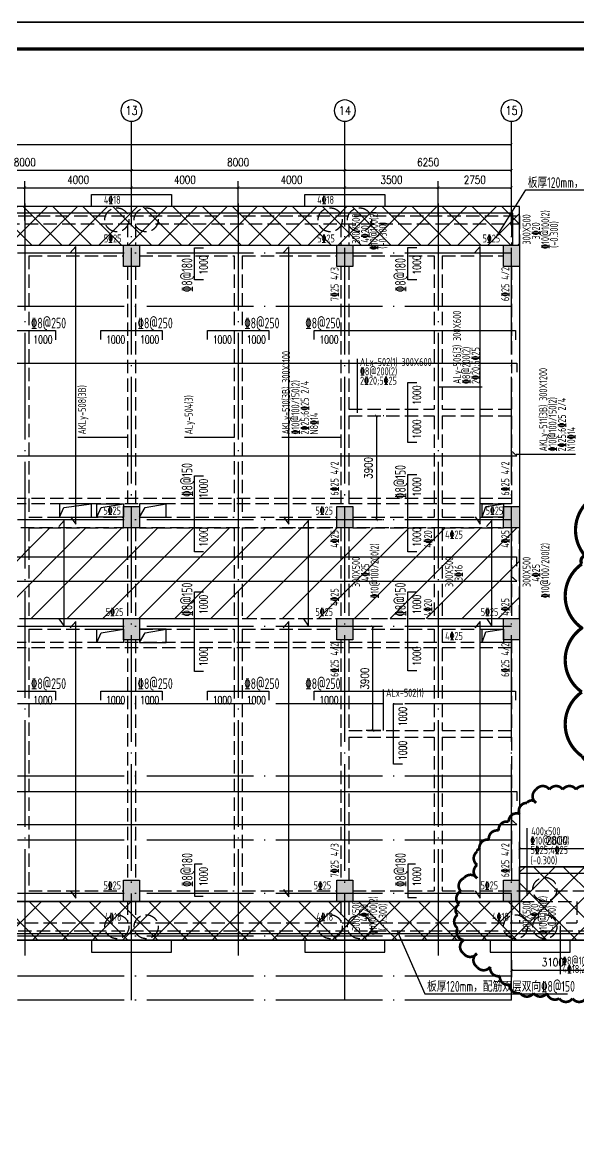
# Model space of a CAD drawing. Header units: millimetres. Extents: x 2998490 to 15040601, y 444546 to 7822218.
# Drawn here: x 14196175 to 14217040, y 7528087 to 7569864 of the extents above; entities that cross this region are included whole.
import ezdxf
from ezdxf.enums import TextEntityAlignment as Align

# ---------------------------------------------------------------- set-up
doc = ezdxf.new("R2010")
doc.units = ezdxf.units.MM
doc.header["$LTSCALE"] = 2000
doc.linetypes.add('DASH', pattern=[0.35, 0.25, -0.1])
doc.linetypes.add('DOTE', pattern=[2.42, 2, -0.2, 0.02, -0.2])
for name, color, linetype in [('3-AXIS', 3, 'Continuous'), ('3-AXIS_TEXT', 7, 'Continuous'), ('3-ban', 84, 'Continuous'), ('3-ban-hatch', 9, 'Continuous'), ('3-ban-rein', 1, 'Continuous'), ('3-ban-TEXT', 7, 'Continuous'), ('3-column-DOWN', 232, 'Continuous'), ('3-COLUMN-UP', 2, 'Continuous'), ('3-dcl', 3, 'Continuous'), ('3-dote', 43, 'DOTE'), ('3-HATCH', 8, 'Continuous'), ('3-liang-rein-X', 54, 'Continuous'), ('3-liang-rein-Y', 130, 'Continuous'), ('3-liang-R截面-X', 50, 'Continuous'), ('3-liang-R截面-Y', 70, 'Continuous'), ('3-liang-s-1', 44, 'Continuous'), ('3-liang-xu', 120, 'DASH'), ('3-装饰线脚', 7, 'Continuous'), ('AXIS', 3, 'Continuous'), ('AXIS_TEXT', 7, 'Continuous'), ('图框', 7, 'Continuous')]:
    doc.layers.add(name, color=color, linetype=linetype)
doc.layers.add('3-零部件', color=73, linetype='Continuous', lineweight=5)
doc.styles.add('_TCH_AXIS', font='COMPLEX', dxfattribs={"bigfont": 'GBCBIG'})
doc.styles.add('COMPLEX', font='COMPLEX')
doc.styles.add('DIM_FONT', font='SIMPLEX', dxfattribs={"width": 0.8, "bigfont": 'HZTXT'})
doc.styles.add('TJ1', font='tj-romans1.shx', dxfattribs={"width": 0.8, "bigfont": 'tj-hztxt1.shx'})
doc.styles.add('TSSD_Rein', font='Tssdeng.shx', dxfattribs={"width": 0.7, "bigfont": 'hztxt.shx'})
doc.dimstyles.new('DIMN100', dxfattribs={"dimtxt": 300, "dimasz": 100, "dimexe": 250, "dimexo": 300, "dimgap": 150, "dimtad": 1, "dimdec": 0, "dimzin": 0, "dimdsep": 46, "dimtxsty": 'DIM_FONT', "dimblk": 'ARCHTICK', "dimcen": 0.09, "dimclrt": 7, "dimazin": 2, "dimtfac": 1, "dimtdec": 0, "dimtix": 1, "dimtmove": 2, "dimatfit": 3, "dimldrblk": 'ARCHTICK', "dimfxl": 0, "dimtolj": 1, "dimtzin": 0, "dimarcsym": 0})

# ---------------------------------------------------------------- blocks, each defined once
blk = doc.blocks.new('TJAD_TK_A0')
at = {"layer": '图框'}
for p, q in [((2162, 399.3), (973, 399.3)), ((973, -441.7), (2162, -441.7))]:
    blk.add_line(p, q, dxfattribs=at)
at = {"layer": '图框', "const_width": 1.2}
blk.add_lwpolyline([(2152, -431.7), (2152, 389.3), (998, 389.3), (998, -431.7)], close=True, dxfattribs=at)
blk = doc.blocks.new('_ArchTick')
at = {"color": 0, "linetype": 'ByBlock', "const_width": 0.15}
blk.add_lwpolyline([(-0.5, -0.5), (0.5, 0.5)], dxfattribs=at)
blk = doc.blocks.new('*D502')
at = {"layer": 'AXIS', "color": 0, "lineweight": -2}
for p, q in [((14192270, 7563141), (14192270, 7564567)), ((14200270, 7563141), (14200270, 7564567)), ((14192270, 7564317), (14200270, 7564317))]:
    blk.add_line(p, q, dxfattribs=at)
at = {"layer": 'Defpoints', "color": 0}
for p in [(14200270, 7564317), (14192270, 7562841), (14200270, 7562841)]:
    blk.add_point(p, dxfattribs=at)
at = {"layer": 'AXIS', "color": 0, "lineweight": -2, "xscale": 100, "yscale": 100, "zscale": 100, "rotation": 180}
blk.add_blockref('_ArchTick', (14192270, 7564317), dxfattribs=at)
at = {"layer": 'AXIS', "color": 0, "lineweight": -2, "xscale": 100, "yscale": 100, "zscale": 100}
blk.add_blockref('_ArchTick', (14200270, 7564317), dxfattribs=at)
at = {"layer": 'AXIS', "color": 7, "insert": (14196270, 7564617), "char_height": 300, "attachment_point": 5, "style": 'DIM_FONT'}
blk.add_mtext('\\A1;8000', dxfattribs=at)
blk = doc.blocks.new('*D503')
at = {"layer": 'AXIS', "color": 0, "lineweight": -2}
for p, q in [((14200270, 7563141), (14200270, 7564567)), ((14208270, 7563141), (14208270, 7564567)), ((14200270, 7564317), (14208270, 7564317))]:
    blk.add_line(p, q, dxfattribs=at)
at = {"layer": 'Defpoints', "color": 0}
for p in [(14208270, 7564317), (14200270, 7562841), (14208270, 7562841)]:
    blk.add_point(p, dxfattribs=at)
at = {"layer": 'AXIS', "color": 0, "lineweight": -2, "xscale": 100, "yscale": 100, "zscale": 100, "rotation": 180}
blk.add_blockref('_ArchTick', (14200270, 7564317), dxfattribs=at)
at = {"layer": 'AXIS', "color": 0, "lineweight": -2, "xscale": 100, "yscale": 100, "zscale": 100}
blk.add_blockref('_ArchTick', (14208270, 7564317), dxfattribs=at)
at = {"layer": 'AXIS', "color": 7, "insert": (14204270, 7564617), "char_height": 300, "attachment_point": 5, "style": 'DIM_FONT'}
blk.add_mtext('\\A1;8000', dxfattribs=at)
blk = doc.blocks.new('*D504')
at = {"layer": 'AXIS', "color": 0, "lineweight": -2}
for p, q in [((14208270, 7563141), (14208270, 7564567)), ((14214520, 7563141), (14214520, 7564567)), ((14208270, 7564317), (14214520, 7564317))]:
    blk.add_line(p, q, dxfattribs=at)
at = {"layer": 'Defpoints', "color": 0}
for p in [(14214520, 7564317), (14208270, 7562841), (14214520, 7562841)]:
    blk.add_point(p, dxfattribs=at)
at = {"layer": 'AXIS', "color": 0, "lineweight": -2, "xscale": 100, "yscale": 100, "zscale": 100, "rotation": 180}
blk.add_blockref('_ArchTick', (14208270, 7564317), dxfattribs=at)
at = {"layer": 'AXIS', "color": 0, "lineweight": -2, "xscale": 100, "yscale": 100, "zscale": 100}
blk.add_blockref('_ArchTick', (14214520, 7564317), dxfattribs=at)
at = {"layer": 'AXIS', "color": 7, "insert": (14211395, 7564617), "char_height": 300, "attachment_point": 5, "style": 'DIM_FONT'}
blk.add_mtext('\\A1;6250', dxfattribs=at)
blk = doc.blocks.new('_AXISO')
blk.add_circle((0, 0), 0.5)
at = {"layer": '3-AXIS_TEXT', "style": 'COMPLEX', "width": 1.041667}
blk.add_attdef('A', text='', height=0.56, dxfattribs=at).set_placement((-0.25, -0.28), (0.25, -0.28), align=Align.FIT)
blk = doc.blocks.new('*D505')
at = {"layer": 'AXIS', "color": 0, "lineweight": -2}
for p, q in [((14138270, 7563443), (14138270, 7565532)), ((14214520, 7563443), (14214520, 7565532)), ((14138270, 7565282), (14214520, 7565282))]:
    blk.add_line(p, q, dxfattribs=at)
at = {"layer": 'Defpoints', "color": 0}
for p in [(14214520, 7565282), (14138270, 7563143), (14214520, 7563143)]:
    blk.add_point(p, dxfattribs=at)
at = {"layer": 'AXIS', "color": 0, "lineweight": -2, "xscale": 100, "yscale": 100, "zscale": 100, "rotation": 180}
blk.add_blockref('_ArchTick', (14138270, 7565282), dxfattribs=at)
at = {"layer": 'AXIS', "color": 0, "lineweight": -2, "xscale": 100, "yscale": 100, "zscale": 100}
blk.add_blockref('_ArchTick', (14214520, 7565282), dxfattribs=at)
at = {"layer": 'AXIS', "color": 7, "insert": (14180271, 7565582), "char_height": 300, "attachment_point": 5, "style": 'DIM_FONT'}
blk.add_mtext('\\A1;76250', dxfattribs=at)
blk = doc.blocks.new('*D1177')
at = {"layer": '3-零部件', "color": 0, "lineweight": -2}
for p, q in [((14192270, 7562181), (14192270, 7563910)), ((14196270, 7562427), (14196270, 7563910)), ((14192270, 7563660), (14196270, 7563660))]:
    blk.add_line(p, q, dxfattribs=at)
at = {"layer": 'Defpoints', "color": 0}
for p in [(14196270, 7563660), (14196270, 7562127), (14192270, 7561881)]:
    blk.add_point(p, dxfattribs=at)
at = {"layer": '3-零部件', "color": 0, "lineweight": -2, "xscale": 100, "yscale": 100, "zscale": 100, "rotation": 180}
blk.add_blockref('_ArchTick', (14192270, 7563660), dxfattribs=at)
at = {"layer": '3-零部件', "color": 0, "lineweight": -2, "xscale": 100, "yscale": 100, "zscale": 100}
blk.add_blockref('_ArchTick', (14196270, 7563660), dxfattribs=at)
at = {"layer": '3-零部件', "color": 7, "insert": (14194270, 7563960), "char_height": 300, "attachment_point": 5, "style": 'DIM_FONT'}
blk.add_mtext('\\A1;4000', dxfattribs=at)
blk = doc.blocks.new('*D1178')
at = {"layer": '3-零部件', "color": 0, "lineweight": -2}
for p, q in [((14196270, 7562427), (14196270, 7563910)), ((14200270, 7562223), (14200270, 7563910)), ((14196270, 7563660), (14200270, 7563660))]:
    blk.add_line(p, q, dxfattribs=at)
at = {"layer": 'Defpoints', "color": 0}
for p in [(14200270, 7563660), (14196270, 7562127), (14200270, 7561923)]:
    blk.add_point(p, dxfattribs=at)
at = {"layer": '3-零部件', "color": 0, "lineweight": -2, "xscale": 100, "yscale": 100, "zscale": 100, "rotation": 180}
blk.add_blockref('_ArchTick', (14196270, 7563660), dxfattribs=at)
at = {"layer": '3-零部件', "color": 0, "lineweight": -2, "xscale": 100, "yscale": 100, "zscale": 100}
blk.add_blockref('_ArchTick', (14200270, 7563660), dxfattribs=at)
at = {"layer": '3-零部件', "color": 7, "insert": (14198270, 7563960), "char_height": 300, "attachment_point": 5, "style": 'DIM_FONT'}
blk.add_mtext('\\A1;4000', dxfattribs=at)
blk = doc.blocks.new('*D1179')
at = {"layer": '3-零部件', "color": 0, "lineweight": -2}
for p, q in [((14200270, 7562223), (14200270, 7563910)), ((14204270, 7562546), (14204270, 7563910)), ((14200270, 7563660), (14204270, 7563660))]:
    blk.add_line(p, q, dxfattribs=at)
at = {"layer": 'Defpoints', "color": 0}
for p in [(14204270, 7563660), (14204270, 7562246), (14200270, 7561923)]:
    blk.add_point(p, dxfattribs=at)
at = {"layer": '3-零部件', "color": 0, "lineweight": -2, "xscale": 100, "yscale": 100, "zscale": 100, "rotation": 180}
blk.add_blockref('_ArchTick', (14200270, 7563660), dxfattribs=at)
at = {"layer": '3-零部件', "color": 0, "lineweight": -2, "xscale": 100, "yscale": 100, "zscale": 100}
blk.add_blockref('_ArchTick', (14204270, 7563660), dxfattribs=at)
at = {"layer": '3-零部件', "color": 7, "insert": (14202270, 7563960), "char_height": 300, "attachment_point": 5, "style": 'DIM_FONT'}
blk.add_mtext('\\A1;4000', dxfattribs=at)
blk = doc.blocks.new('*D1164')
at = {"layer": '3-零部件', "color": 0, "lineweight": -2}
for p, q in [((14204270, 7562546), (14204270, 7563910)), ((14208270, 7562214), (14208270, 7563910)), ((14204270, 7563660), (14208270, 7563660))]:
    blk.add_line(p, q, dxfattribs=at)
at = {"layer": 'Defpoints', "color": 0}
for p in [(14208270, 7563660), (14204270, 7562246), (14208270, 7561914)]:
    blk.add_point(p, dxfattribs=at)
at = {"layer": '3-零部件', "color": 0, "lineweight": -2, "xscale": 100, "yscale": 100, "zscale": 100, "rotation": 180}
blk.add_blockref('_ArchTick', (14204270, 7563660), dxfattribs=at)
at = {"layer": '3-零部件', "color": 0, "lineweight": -2, "xscale": 100, "yscale": 100, "zscale": 100}
blk.add_blockref('_ArchTick', (14208270, 7563660), dxfattribs=at)
at = {"layer": '3-零部件', "color": 7, "insert": (14206270, 7563960), "char_height": 300, "attachment_point": 5, "style": 'DIM_FONT'}
blk.add_mtext('\\A1;4000', dxfattribs=at)
blk = doc.blocks.new('*D1165')
at = {"layer": '3-零部件', "color": 0, "lineweight": -2}
for p, q in [((14208270, 7562214), (14208270, 7563910)), ((14211770, 7562590), (14211770, 7563910)), ((14208270, 7563660), (14211770, 7563660))]:
    blk.add_line(p, q, dxfattribs=at)
at = {"layer": 'Defpoints', "color": 0}
for p in [(14211770, 7563660), (14211770, 7562290), (14208270, 7561914)]:
    blk.add_point(p, dxfattribs=at)
at = {"layer": '3-零部件', "color": 0, "lineweight": -2, "xscale": 100, "yscale": 100, "zscale": 100, "rotation": 180}
blk.add_blockref('_ArchTick', (14208270, 7563660), dxfattribs=at)
at = {"layer": '3-零部件', "color": 0, "lineweight": -2, "xscale": 100, "yscale": 100, "zscale": 100}
blk.add_blockref('_ArchTick', (14211770, 7563660), dxfattribs=at)
at = {"layer": '3-零部件', "color": 7, "insert": (14210020, 7563960), "char_height": 300, "attachment_point": 5, "style": 'DIM_FONT'}
blk.add_mtext('\\A1;3500', dxfattribs=at)
blk = doc.blocks.new('*D1166')
at = {"layer": '3-零部件', "color": 0, "lineweight": -2}
for p, q in [((14211770, 7562590), (14211770, 7563910)), ((14214520, 7562590), (14214520, 7563910)), ((14211770, 7563660), (14214520, 7563660))]:
    blk.add_line(p, q, dxfattribs=at)
at = {"layer": 'Defpoints', "color": 0}
for p in [(14214520, 7563660), (14211770, 7562290), (14214520, 7562290)]:
    blk.add_point(p, dxfattribs=at)
at = {"layer": '3-零部件', "color": 0, "lineweight": -2, "xscale": 100, "yscale": 100, "zscale": 100, "rotation": 180}
blk.add_blockref('_ArchTick', (14211770, 7563660), dxfattribs=at)
at = {"layer": '3-零部件', "color": 0, "lineweight": -2, "xscale": 100, "yscale": 100, "zscale": 100}
blk.add_blockref('_ArchTick', (14214520, 7563660), dxfattribs=at)
at = {"layer": '3-零部件', "color": 7, "insert": (14213145, 7563960), "char_height": 300, "attachment_point": 5, "style": 'DIM_FONT'}
blk.add_mtext('\\A1;2750', dxfattribs=at)
blk = doc.blocks.new('*D1640')
at = {"layer": '3-ban', "color": 0, "lineweight": -2}
for p, q in [((14209453, 7555109), (14209453, 7551209)), ((14209727, 7555109), (14209703, 7555109)), ((14209727, 7551209), (14209703, 7551209))]:
    blk.add_line(p, q, dxfattribs=at)
at = {"layer": 'Defpoints', "color": 0}
for p in [(14209427, 7555109), (14209427, 7551209), (14209453, 7551209)]:
    blk.add_point(p, dxfattribs=at)
at = {"layer": '3-ban', "color": 0, "lineweight": -2, "xscale": 100, "yscale": 100, "zscale": 100}
for p, rotation in [((14209453, 7555109), 90), ((14209453, 7551209), 270)]:
    blk.add_blockref('_ArchTick', p, dxfattribs=dict(at, rotation=rotation))
at = {"layer": '3-ban', "color": 7, "insert": (14209153, 7553159), "char_height": 300, "attachment_point": 5, "rotation": 90, "style": 'DIM_FONT'}
blk.add_mtext('\\A1;3900', dxfattribs=at)
blk = doc.blocks.new('*D1641')
at = {"layer": '3-ban', "color": 0, "lineweight": -2}
for p, q in [((14209617, 7547209), (14209069, 7547209)), ((14209319, 7543309), (14209319, 7547209)), ((14209617, 7543309), (14209069, 7543309))]:
    blk.add_line(p, q, dxfattribs=at)
at = {"layer": 'Defpoints', "color": 0}
for p in [(14209319, 7547209), (14209917, 7547209), (14209917, 7543309)]:
    blk.add_point(p, dxfattribs=at)
at = {"layer": '3-ban', "color": 0, "lineweight": -2, "xscale": 100, "yscale": 100, "zscale": 100}
for p, rotation in [((14209319, 7547209), 90), ((14209319, 7543309), 270)]:
    blk.add_blockref('_ArchTick', p, dxfattribs=dict(at, rotation=rotation))
at = {"layer": '3-ban', "color": 7, "insert": (14209019, 7545259), "char_height": 300, "attachment_point": 5, "rotation": 90, "style": 'DIM_FONT'}
blk.add_mtext('\\A1;3900', dxfattribs=at)
blk = doc.blocks.new('*D1942')
at = {"layer": '3-ban', "color": 0, "lineweight": -2}
for p, q in [((14217620, 7535159), (14217620, 7534074)), ((14214520, 7534708), (14214520, 7534074)), ((14214520, 7534324), (14217620, 7534324))]:
    blk.add_line(p, q, dxfattribs=at)
at = {"layer": 'Defpoints', "color": 0}
for p in [(14217620, 7535459), (14214520, 7535008), (14217620, 7534324)]:
    blk.add_point(p, dxfattribs=at)
at = {"layer": '3-ban', "color": 0, "lineweight": -2, "xscale": 100, "yscale": 100, "zscale": 100, "rotation": 180}
blk.add_blockref('_ArchTick', (14214520, 7534324), dxfattribs=at)
at = {"layer": '3-ban', "color": 0, "lineweight": -2, "xscale": 100, "yscale": 100, "zscale": 100}
blk.add_blockref('_ArchTick', (14217620, 7534324), dxfattribs=at)
at = {"layer": '3-ban', "color": 7, "insert": (14216070, 7534624), "char_height": 300, "attachment_point": 5, "style": 'DIM_FONT'}
blk.add_mtext('\\A1;3100', dxfattribs=at)
blk = doc.blocks.new('*D1944')
at = {"layer": '3-ban', "color": 0, "lineweight": -2}
for p, q in [((14214820, 7538509), (14214820, 7539142)), ((14217620, 7538509), (14217620, 7539142)), ((14214820, 7538892), (14217620, 7538892))]:
    blk.add_line(p, q, dxfattribs=at)
at = {"layer": 'Defpoints', "color": 0}
for p in [(14217620, 7538892), (14214820, 7538209), (14217620, 7538209)]:
    blk.add_point(p, dxfattribs=at)
at = {"layer": '3-ban', "color": 0, "lineweight": -2, "xscale": 100, "yscale": 100, "zscale": 100, "rotation": 180}
blk.add_blockref('_ArchTick', (14214820, 7538892), dxfattribs=at)
at = {"layer": '3-ban', "color": 0, "lineweight": -2, "xscale": 100, "yscale": 100, "zscale": 100}
blk.add_blockref('_ArchTick', (14217620, 7538892), dxfattribs=at)
at = {"layer": '3-ban', "color": 7, "insert": (14216220, 7539192), "char_height": 300, "attachment_point": 5, "style": 'DIM_FONT'}
blk.add_mtext('\\A1;2800', dxfattribs=at)

msp = doc.modelspace()

# ---------------------------------------------------------------- hatches: boundary and pattern name
at = {"layer": '3-ban-hatch'}
h = msp.add_hatch(dxfattribs=at)
h.set_pattern_fill('ANSI37', color=8, scale=250, style=0)
h.paths.add_polyline_path([(14150170.3, 7559308.7), (14151970.3, 7559308.7), (14151970.3, 7561508.7), (14214820.3, 7561508.7), (14214820.3, 7562608.9), (14214820.3, 7562958.9), (14150170.3, 7562958.9)])
h.paths.add_polyline_path([(14214820.3, 7562958.9), (14150170.3, 7562958.9)], flags=17)
h = msp.add_hatch(dxfattribs=at)
h.set_pattern_fill('ANSI31', color=8, scale=300, style=0)
h.set_pattern_definition([(45, (14.5, 0), (-673.51921, 673.51921), [])])
h.paths.add_polyline_path([(14141970.3, 7550908.7), (14141970.3, 7544508.7), (14141381.5, 7544508.7), (14140876.7, 7544204.1), (14138273.2, 7541601.4), (14138044.1, 7541047.3), (14138044.1, 7537368.4), (14138274.4, 7536814.8), (14140876.5, 7534212.8), (14141430.6, 7533983.7), (14145109.9, 7533983.7), (14145663.9, 7534212.9), (14148265.6, 7536814.6), (14148495.3, 7537368.4), (14148495.3, 7538908.7), (14151970.3, 7538908.7), (14151970.3, 7544508.7), (14150170.3, 7544508.7), (14150170.3, 7547206.7), (14151970.3, 7547208.7), (14151970.3, 7547508.7), (14214820.3, 7547508.7), (14214820.3, 7550908.7)])
h = msp.add_hatch(dxfattribs=at)
h.set_pattern_fill('ANSI37', color=8, scale=250, style=0)
h.paths.add_polyline_path([(14214820.3, 7536908.7), (14214820.3, 7538208.7), (14217620.3, 7538208.7), (14217620.3, 7535458.5), (14150170.3, 7535458.5), (14150170.3, 7538908.7), (14151970.3, 7538908.7), (14151970.3, 7536908.7)])
at = {"layer": '3-HATCH'}
for points in [[(14199970.3, 7561508.7), (14200570.3, 7561508.7), (14200570.3, 7560708.7), (14199970.3, 7560708.7)], [(14207970.3, 7561508.7), (14208570.3, 7561508.7), (14208570.3, 7560708.7), (14207970.3, 7560708.7)], [(14214220.3, 7561508.7), (14214820.3, 7561508.7), (14214820.3, 7560708.7), (14214220.3, 7560708.7)], [(14199970.3, 7551708.7), (14200570.3, 7551708.7), (14200570.3, 7550908.7), (14199970.3, 7550908.7)], [(14207970.3, 7551708.7), (14208570.3, 7551708.7), (14208570.3, 7550908.7), (14207970.3, 7550908.7)], [(14214220.3, 7551708.7), (14214820.3, 7551708.7), (14214820.3, 7550908.7), (14214220.3, 7550908.7)], [(14199970.3, 7547508.7), (14200570.3, 7547508.7), (14200570.3, 7546708.7), (14199970.3, 7546708.7)], [(14207970.3, 7547508.7), (14208570.3, 7547508.7), (14208570.3, 7546708.7), (14207970.3, 7546708.7)], [(14214220.3, 7547508.7), (14214820.3, 7547508.7), (14214820.3, 7546708.7), (14214220.3, 7546708.7)], [(14199970.3, 7537708.7), (14200570.3, 7537708.7), (14200570.3, 7536908.7), (14199970.3, 7536908.7)], [(14207970.3, 7537708.7), (14208570.3, 7537708.7), (14208570.3, 7536908.7), (14207970.3, 7536908.7)], [(14214220.3, 7537708.7), (14214820.3, 7537708.7), (14214820.3, 7536908.7), (14214220.3, 7536908.7)]]:
    msp.add_hatch(color=256, dxfattribs=at).paths.add_polyline_path(points)

# ---------------------------------------------------------------- linework, layer by layer
at = {"layer": '3-AXIS', "color": 15, "linetype": 'DOTE'}
for p, q in [((14200270.3, 7533208.7), (14200270.3, 7563140.9)), ((14208270.3, 7533208.7), (14208270.3, 7563140.9)), ((14214520.3, 7533208.7), (14214520.3, 7563140.9)), ((14214520.3, 7561208.7), (14134833, 7561208.7)), ((14214520.3, 7559208.7), (14134833, 7559208.7)), ((14214520.3, 7551208.7), (14134833, 7551208.7)), ((14214520.3, 7547208.7), (14134833, 7547208.7)), ((14214520.3, 7544308.7), (14134833, 7544308.7)), ((14214520.3, 7541608.7), (14134833, 7541608.7)), ((14214520.3, 7539208.7), (14134833, 7539208.7)), ((14214520.3, 7537208.7), (14134833, 7537208.7)), ((14214520.3, 7535608.7), (14134833, 7535608.7)), ((14214520.3, 7534108.7), (14134833, 7534108.7)), ((14214520.3, 7533208.7), (14134833, 7533208.7))]:
    msp.add_line(p, q, dxfattribs=at)
at = {"layer": '3-ban'}
for p, q in [((14213996.8, 7561887.5), (14215051.3, 7563579.6)), ((14215051.3, 7563579.6), (14220396.4, 7563579.6)), ((14210219.7, 7535829.8), (14211274.2, 7533446.6)), ((14211274.2, 7533446.6), (14216619.4, 7533446.6))]:
    msp.add_line(p, q, dxfattribs=at)
at = {"layer": '3-ban', "color": 1, "const_width": 120}
msp.add_lwpolyline([(14227941.3, 7543582.7, 0.5205671), (14227941.3, 7545982.7, 0.5205671), (14227941.3, 7548382.7, 0.5205671), (14227941.3, 7549088.4, 0.5205671), (14227941.3, 7551488.4, 0.5205671), (14227941.3, 7553888.4, 0.5205671), (14226534.7, 7553888.4, 0.5205671), (14224134.7, 7553888.4, 0.5205671), (14221734.7, 7553888.4, 0.5205671), (14221734.7, 7554594, 0.5205671), (14219334.7, 7554594, 0.5205671), (14219334.7, 7552194, 0.5205671), (14217861, 7552194, 0.5205671), (14217278.9, 7549865.6, 0.5205671), (14217157.7, 7549556.9, 0.5205671), (14217157.7, 7547156.9, 0.5205671), (14217157.7, 7547155.5, 0.5205671), (14217157.7, 7544755.5, 0.5205671), (14217157.7, 7542355.5, 0.5205671), (14219557.7, 7542355.5, 0.5205671), (14221957.7, 7542355.5, 0.5205671), (14224357.7, 7542355.5, 0.5205671)], format="xyb", close=True, dxfattribs=at)
at = {"layer": '3-ban', "color": 1, "const_width": 100}
msp.add_lwpolyline([(14217441.5, 7541102.7, 0.5205671), (14216941.5, 7541102.7, 0.5205671), (14216441.5, 7541102.7, 0.5205671), (14215941.5, 7541102.7, 0.5205671), (14215441.5, 7541102.7, 0.5205671), (14215441.5, 7540602.7, 0.5205671), (14215101.2, 7540602.7, 0.5205671), (14214811.9, 7540194.9, 0.5205671), (14214412.2, 7539894.4, 0.5205671), (14214039, 7539561.6, 0.5205671), (14213671, 7539223.2, 0.5205671), (14213321.8, 7538865.4, 0.5205671), (14213233.5, 7538774.9, 0.5205671), (14213233.5, 7538274.9, 0.5205671), (14213233.5, 7537774.9, 0.5205671), (14212733.5, 7537774.9, 0.5205671), (14212615, 7537289.1, 0.5205671), (14212550.5, 7536793.3, 0.5205671), (14212499, 7536405.2, 0.5205671), (14212499, 7535905.2, 0.5205671), (14212721.5, 7535457.4, 0.5205671), (14212721.5, 7534957.4, 0.5205671), (14213221.5, 7534957.4, 0.5205671), (14213221.5, 7534457.4, 0.5205671), (14213721.5, 7534457.4, 0.5205671), (14214080.5, 7534109.4, 0.5205671), (14214464.8, 7533789.5, 0.5205671), (14214849, 7533469.5, 0.5205671), (14215349, 7533469.5, 0.5205671), (14215849, 7533469.5, 0.5205671), (14216307.7, 7533270.5, 0.5205671), (14216807.7, 7533270.5, 0.5205671), (14217307.7, 7533270.5, 0.5205671)], format="xyb", dxfattribs=at)
at = {"layer": '3-ban-rein'}
for points in [[(14197984.1, 7551324.8), (14198177.5, 7551051.1), (14198177.5, 7561456.7), (14197974.4, 7561227.3)], [(14202967.8, 7560208.7), (14202629.8, 7560208.7), (14202629.8, 7561407.5), (14202975.8, 7561407.5)], [(14205973, 7551324.8), (14206166.4, 7551051.1), (14206166.4, 7561447.7), (14205963.3, 7561218.4)], [(14210967.8, 7560208.7), (14210629.8, 7560208.7), (14210629.8, 7561420.4), (14210975.8, 7561420.4)], [(14213154.4, 7551324.8), (14213347.8, 7551051.1), (14213347.8, 7561460.7), (14213144.7, 7561231.3)], [(14195120.3, 7557972.4), (14195120.3, 7558310.4), (14197420.3, 7558310.4), (14197420.3, 7557964.4)], [(14199120.3, 7557972.4), (14199120.3, 7558310.4), (14201420.3, 7558310.4), (14201420.3, 7557964.4)], [(14203120.3, 7557972.4), (14203120.3, 7558310.4), (14205420.3, 7558310.4), (14205420.3, 7557964.4)], [(14207120.3, 7557972.4), (14207120.3, 7558310.4), (14214670.3, 7558310.4), (14214670.3, 7557964.4)], [(14152126.5, 7556752.1), (14152126.5, 7557090), (14214717.7, 7557090), (14214717.7, 7556744)], [(14210967.8, 7554108.7), (14210629.8, 7554108.7), (14210629.8, 7556358.7), (14210975.8, 7556358.7)], [(14152332.3, 7553800.5), (14152058.6, 7553607.1), (14214719.7, 7553607.1), (14214490.4, 7553810.1)], [(14202967.8, 7550008.7), (14202629.8, 7550008.7), (14202629.8, 7552863.1), (14202975.8, 7552863.1)], [(14210967.8, 7550008.7), (14210629.8, 7550008.7), (14210629.8, 7552916.3), (14210975.8, 7552916.3)], [(14197549.7, 7547504.5), (14197743.1, 7547230.8), (14197743.1, 7551188.1), (14197540, 7550958.7)], [(14206715.4, 7547504.5), (14206908.8, 7547230.8), (14206908.8, 7551188.1), (14206705.7, 7550958.7)], [(14213594.9, 7547504.5), (14213788.3, 7547230.8), (14213788.3, 7551188.1), (14213585.2, 7550958.7)], [(14142126.5, 7549485), (14142126.5, 7549823), (14214703.5, 7549823), (14214703.5, 7549477)], [(14142332.3, 7549106.2), (14142058.6, 7548912.8), (14214719.7, 7548912.8), (14214490.4, 7549115.9)], [(14202967.8, 7545525.8), (14202629.8, 7545525.8), (14202629.8, 7548508.7), (14202975.8, 7548508.7)], [(14210967.8, 7545546.6), (14210629.8, 7545546.6), (14210629.8, 7548508.7), (14210975.8, 7548508.7)], [(14197984.1, 7537303), (14198177.5, 7537029.4), (14198177.5, 7547399), (14197974.4, 7547169.6)], [(14205973, 7537351.8), (14206166.4, 7537078.2), (14206166.4, 7547399), (14205963.3, 7547169.6)], [(14213154.4, 7537302.6), (14213347.8, 7537028.9), (14213347.8, 7547399), (14213144.7, 7547169.6)], [(14195120.3, 7544456.1), (14195120.3, 7544794), (14197420.3, 7544794), (14197420.3, 7544448)], [(14199120.3, 7544456.1), (14199120.3, 7544794), (14201420.3, 7544794), (14201420.3, 7544448)], [(14203120.3, 7544456.1), (14203120.3, 7544794), (14205420.3, 7544794), (14205420.3, 7544448)], [(14207120.3, 7544456.1), (14207120.3, 7544794), (14214670.3, 7544794), (14214670.3, 7544448)], [(14210437.2, 7542058.7), (14210099.2, 7542058.7), (14210099.2, 7544308.7), (14210445.3, 7544308.7)], [(14152126.5, 7540684.9), (14152126.5, 7541022.8), (14214717.7, 7541022.8), (14214717.7, 7540676.8)], [(14152332.3, 7539983.4), (14152058.6, 7539790), (14214719.7, 7539790), (14214490.4, 7539993.1)], [(14202921.9, 7538308.7), (14202629.8, 7538308.7), (14202629.8, 7537109.7), (14202959.1, 7537109.7)], [(14210921.9, 7538308.7), (14210629.8, 7538308.7), (14210629.8, 7537060.5), (14210959.1, 7537060.5)]]:
    msp.add_lwpolyline(points, dxfattribs=at)
at = {"layer": '3-column-DOWN'}
for points in [[(14199970.3, 7561508.7), (14200570.3, 7561508.7), (14200570.3, 7560708.7), (14199970.3, 7560708.7)], [(14207970.3, 7561508.7), (14208570.3, 7561508.7), (14208570.3, 7560708.7), (14207970.3, 7560708.7)], [(14214220.3, 7561508.7), (14214820.3, 7561508.7), (14214820.3, 7560708.7), (14214220.3, 7560708.7)], [(14199970.3, 7551708.7), (14200570.3, 7551708.7), (14200570.3, 7550908.7), (14199970.3, 7550908.7)], [(14207970.3, 7551708.7), (14208570.3, 7551708.7), (14208570.3, 7550908.7), (14207970.3, 7550908.7)], [(14214220.3, 7551708.7), (14214820.3, 7551708.7), (14214820.3, 7550908.7), (14214220.3, 7550908.7)], [(14199970.3, 7547508.7), (14200570.3, 7547508.7), (14200570.3, 7546708.7), (14199970.3, 7546708.7)], [(14207970.3, 7547508.7), (14208570.3, 7547508.7), (14208570.3, 7546708.7), (14207970.3, 7546708.7)], [(14214220.3, 7547508.7), (14214820.3, 7547508.7), (14214820.3, 7546708.7), (14214220.3, 7546708.7)], [(14199970.3, 7537708.7), (14200570.3, 7537708.7), (14200570.3, 7536908.7), (14199970.3, 7536908.7)], [(14207970.3, 7537708.7), (14208570.3, 7537708.7), (14208570.3, 7536908.7), (14207970.3, 7536908.7)], [(14214220.3, 7537708.7), (14214820.3, 7537708.7), (14214820.3, 7536908.7), (14214220.3, 7536908.7)]]:
    msp.add_lwpolyline(points, close=True, dxfattribs=at)
at = {"layer": '3-COLUMN-UP'}
for points in [[(14199970.3, 7561508.7), (14200570.3, 7561508.7), (14200570.3, 7560708.7), (14199970.3, 7560708.7)], [(14207970.3, 7561508.7), (14208570.3, 7561508.7), (14208570.3, 7560708.7), (14207970.3, 7560708.7)], [(14214220.3, 7561508.7), (14214820.3, 7561508.7), (14214820.3, 7560708.7), (14214220.3, 7560708.7)], [(14199970.3, 7551708.7), (14200570.3, 7551708.7), (14200570.3, 7550908.7), (14199970.3, 7550908.7)], [(14207970.3, 7551708.7), (14208570.3, 7551708.7), (14208570.3, 7550908.7), (14207970.3, 7550908.7)], [(14214220.3, 7551708.7), (14214820.3, 7551708.7), (14214820.3, 7550908.7), (14214220.3, 7550908.7)], [(14199970.3, 7547508.7), (14200570.3, 7547508.7), (14200570.3, 7546708.7), (14199970.3, 7546708.7)], [(14207970.3, 7547508.7), (14208570.3, 7547508.7), (14208570.3, 7546708.7), (14207970.3, 7546708.7)], [(14214220.3, 7547508.7), (14214820.3, 7547508.7), (14214820.3, 7546708.7), (14214220.3, 7546708.7)], [(14199970.3, 7537708.7), (14200570.3, 7537708.7), (14200570.3, 7536908.7), (14199970.3, 7536908.7)], [(14207970.3, 7537708.7), (14208570.3, 7537708.7), (14208570.3, 7536908.7), (14207970.3, 7536908.7)], [(14214220.3, 7537708.7), (14214820.3, 7537708.7), (14214820.3, 7536908.7), (14214220.3, 7536908.7)]]:
    msp.add_lwpolyline(points, close=True, dxfattribs=at)
at = {"layer": '3-dcl'}
for points in [[(14150170.3, 7559308.7), (14151970.3, 7559308.7), (14151970.3, 7561508.7), (14214820.3, 7561508.7), (14214820.3, 7562608.9), (14214820.3, 7562958.9), (14150170.3, 7562958.9), (14150170.3, 7559308.7)], [(14214820.3, 7536908.7), (14214820.3, 7538208.7), (14217620.3, 7538208.7), (14217620.3, 7535458.5), (14150170.3, 7535458.5), (14150170.3, 7538908.7), (14151970.3, 7538908.7), (14151970.3, 7536908.7)]]:
    msp.add_lwpolyline(points, close=True, dxfattribs=at)
at = {"layer": '3-dcl', "linetype": 'DASH'}
msp.add_lwpolyline([(14141970.3, 7550908.7), (14141970.3, 7544508.7), (14141381.5, 7544508.7), (14140876.7, 7544204.1), (14138273.2, 7541601.4), (14138044.1, 7541047.3), (14138044.1, 7537368.4), (14138274.4, 7536814.8), (14140876.5, 7534212.8), (14141430.6, 7533983.7), (14145109.9, 7533983.7), (14145663.9, 7534212.9), (14148265.6, 7536814.6), (14148495.3, 7537368.4), (14148495.3, 7538908.7), (14151970.3, 7538908.7), (14151970.3, 7544508.7), (14150170.3, 7544508.7), (14150170.3, 7547206.7), (14151970.3, 7547208.7), (14151970.3, 7547508.7), (14214820.3, 7547508.7), (14214820.3, 7550908.7), (14141970.3, 7550908.7)], dxfattribs=at)
at = {"layer": '3-dote'}
for p, q in [((14196270.3, 7563065.1), (14196270.3, 7534883.5)), ((14204270.3, 7563065.1), (14204270.3, 7534883.5)), ((14211770.3, 7563065.1), (14211770.3, 7534883.5))]:
    msp.add_line(p, q, dxfattribs=at)
at = {"layer": '3-liang-R截面-X'}
for p, q in [((14208727.9, 7557247.1), (14208727.9, 7555228.3)), ((14209708.9, 7544847.1), (14209708.9, 7543308.7)), ((14215111.8, 7537118.9), (14215111.8, 7539655.3)), ((14216350.4, 7535993), (14216350.4, 7534185.1))]:
    msp.add_line(p, q, dxfattribs=at)
at = {"layer": '3-liang-R截面-Y'}
for p, q in [((14211793.8, 7556202.5), (14213425.9, 7556202.5)), ((14198256.1, 7554306.4), (14200136, 7554306.4)), ((14202254.9, 7554306.4), (14204134.8, 7554306.4)), ((14205906.1, 7554306.4), (14208136, 7554306.4)), ((14214691.2, 7553671.6), (14216921.1, 7553671.6))]:
    msp.add_line(p, q, dxfattribs=at)
at = {"layer": '3-liang-s-1'}
for points in [[(14198770, 7562958.9), (14198770, 7563409), (14201770.7, 7563409), (14201770.7, 7562958.9)], [(14206770, 7562958.9), (14206770, 7563409), (14209770.7, 7563409), (14209770.7, 7562958.9)], [(14214820.3, 7561508.7), (14214820.3, 7562958.9), (14150170.3, 7562958.9), (14150170.3, 7560058.7)], [(14214570.3, 7561508.7), (14214570.3, 7562708.9), (14150420.3, 7562708.9), (14150420.3, 7559308.7)], [(14150420.4, 7559308.7), (14151970.3, 7559308.7), (14151970.3, 7561508.7), (14214820.3, 7561508.7), (14214820.3, 7536908.7), (14151970.3, 7536908.7), (14151970.3, 7538908.7), (14150420.4, 7538908.7)], [(14214820.3, 7560708.7), (14214820.3, 7537308.7)], [(14197570.3, 7551308.7), (14197731.3, 7551670.8), (14198770.3, 7551808.7)], [(14198970.3, 7551308.7), (14199131.3, 7551670.8), (14199970.3, 7551808.7)], [(14200570.3, 7551308.7), (14200781.3, 7551670.8), (14201570.3, 7551808.7)], [(14213420.3, 7551308.7), (14213562.8, 7551713.6), (14214220.3, 7551808.7)], [(14198970.3, 7546608.7), (14199131.3, 7546970.8), (14199970.3, 7547108.7)], [(14200570.3, 7546608.7), (14200781.3, 7546970.8), (14201570.3, 7547108.7)], [(14213420.3, 7546608.7), (14213562.8, 7547013.6), (14214220.3, 7547108.7)], [(14150420.3, 7538908.7), (14150420.3, 7538908.7), (14150420.3, 7535708.5), (14217370.3, 7535708.5), (14217370.3, 7537958.7), (14214820.3, 7537958.7)], [(14148971.5, 7538358.7), (14150170.3, 7538358.7), (14150170.3, 7535458.5), (14217620.3, 7535458.5), (14217620.3, 7538208.7), (14214820.3, 7538208.7)], [(14198770, 7535458.5), (14198770, 7535008.4), (14201770.7, 7535008.4), (14201770.7, 7535458.5)], [(14206770, 7535458.5), (14206770, 7535008.4), (14209770.7, 7535008.4), (14209770.7, 7535458.5)], [(14213720, 7535458.5), (14213720, 7535008.4), (14216720.7, 7535008.4), (14216720.7, 7535458.5)]]:
    msp.add_lwpolyline(points, dxfattribs=at)
for points in [[(14197570.3, 7551308.7), (14198770.3, 7551308.7), (14198770.3, 7551808.7), (14197570.3, 7551808.7)], [(14198970.3, 7551808.7), (14199970.3, 7551808.7), (14199970.3, 7551308.7), (14198970.3, 7551308.7)], [(14200570.3, 7551308.7), (14201570.3, 7551308.7), (14201570.3, 7551808.7), (14200570.3, 7551808.7)], [(14213420.3, 7551808.7), (14214220.3, 7551808.7), (14214220.3, 7551308.7), (14213420.3, 7551308.7)], [(14198970.3, 7547108.7), (14199970.3, 7547108.7), (14199970.3, 7546608.7), (14198970.3, 7546608.7)], [(14200570.3, 7546608.7), (14201570.3, 7546608.7), (14201570.3, 7547108.7), (14200570.3, 7547108.7)], [(14213420.3, 7547108.7), (14214220.3, 7547108.7), (14214220.3, 7546608.7), (14213420.3, 7546608.7)]]:
    msp.add_lwpolyline(points, close=True, dxfattribs=at)
at = {"layer": '3-liang-xu'}
for p, q in [((14150520.3, 7562608.9), (14214820.3, 7562608.9)), ((14214820.3, 7562608.9), (14214820.3, 7561508.7)), ((14150770.3, 7562308.9), (14214820.3, 7562308.9)), ((14200120.3, 7562308.9), (14200120.3, 7561508.7)), ((14200420.3, 7562308.9), (14200420.3, 7561508.7)), ((14208120.3, 7562308.9), (14208120.3, 7561508.7)), ((14208420.3, 7562308.9), (14208420.3, 7561508.7)), ((14214520.3, 7562308.9), (14214520.3, 7561508.7)), ((14192570.3, 7561508.7), (14199970.3, 7561508.7)), ((14200570.3, 7561508.7), (14207970.3, 7561508.7)), ((14208570.3, 7561508.7), (14214220.3, 7561508.7)), ((14196420.3, 7561108.7), (14196420.3, 7551308.7)), ((14196420.3, 7561108.7), (14199970.3, 7561108.7)), ((14200570.3, 7561108.7), (14204120.3, 7561108.7)), ((14204120.3, 7561108.7), (14204120.3, 7551308.7)), ((14204420.3, 7561108.7), (14204420.3, 7551308.7)), ((14204420.3, 7561108.7), (14207970.3, 7561108.7)), ((14208570.3, 7561108.7), (14211620.3, 7561108.7)), ((14211620.3, 7561108.7), (14211620.3, 7555358.7)), ((14211920.3, 7561108.7), (14211920.3, 7555358.7)), ((14211920.3, 7561108.7), (14214220.3, 7561108.7)), ((14200120.3, 7560708.7), (14200120.3, 7551708.7)), ((14200420.3, 7560708.7), (14200420.3, 7551708.7)), ((14208120.3, 7560708.7), (14208120.3, 7551708.7)), ((14208420.3, 7560708.7), (14208420.3, 7555358.7)), ((14214520.3, 7560708.7), (14214520.3, 7555358.7)), ((14214820.3, 7560708.7), (14214820.3, 7551708.7)), ((14208420.3, 7555358.7), (14211620.3, 7555358.7)), ((14211920.3, 7555358.7), (14214520.3, 7555358.7)), ((14208420.3, 7555108.7), (14211620.3, 7555108.7)), ((14208420.3, 7555108.7), (14208420.3, 7551708.7)), ((14211620.3, 7555108.7), (14211620.3, 7551308.7)), ((14211920.3, 7555108.7), (14211920.3, 7551308.7)), ((14211920.3, 7555108.7), (14214520.3, 7555108.7)), ((14214520.3, 7555108.7), (14214520.3, 7551708.7)), ((14214520.3, 7552008.7), (14152370.3, 7552008.7)), ((14214520.3, 7551808.7), (14152370.3, 7551808.7)), ((14196420.3, 7551308.7), (14199970.3, 7551308.7)), ((14200570.3, 7551308.7), (14204120.3, 7551308.7)), ((14204420.3, 7551308.7), (14207970.3, 7551308.7)), ((14208570.3, 7551308.7), (14211620.3, 7551308.7)), ((14211920.3, 7551308.7), (14214220.3, 7551308.7)), ((14196420.3, 7550908.7), (14196420.3, 7547508.7)), ((14196420.3, 7550908.7), (14199970.3, 7550908.7)), ((14200120.3, 7550908.7), (14200120.3, 7547508.7)), ((14200420.3, 7550908.7), (14200420.3, 7547508.7)), ((14200570.3, 7550908.7), (14204120.3, 7550908.7)), ((14204120.3, 7550908.7), (14204120.3, 7547508.7)), ((14204420.3, 7550908.7), (14204420.3, 7547508.7)), ((14204420.3, 7550908.7), (14207970.3, 7550908.7)), ((14208120.3, 7550908.7), (14208120.3, 7547508.7)), ((14208420.3, 7550908.7), (14208420.3, 7547508.7)), ((14208570.3, 7550908.7), (14211620.3, 7550908.7)), ((14211620.3, 7550908.7), (14211620.3, 7547508.7)), ((14211920.3, 7550908.7), (14211920.3, 7547508.7)), ((14211920.3, 7550908.7), (14214220.3, 7550908.7)), ((14214520.3, 7550908.7), (14214520.3, 7547508.7)), ((14214820.3, 7550908.7), (14214820.3, 7547508.7)), ((14196420.3, 7547508.7), (14199970.3, 7547508.7)), ((14200570.3, 7547508.7), (14204120.3, 7547508.7)), ((14204420.3, 7547508.7), (14207970.3, 7547508.7)), ((14208570.3, 7547508.7), (14211620.3, 7547508.7)), ((14211920.3, 7547508.7), (14214220.3, 7547508.7)), ((14196420.3, 7547108.7), (14199970.3, 7547108.7)), ((14196420.3, 7547108.7), (14196420.3, 7537308.7)), ((14200570.3, 7547108.7), (14204120.3, 7547108.7)), ((14204120.3, 7547108.7), (14204120.3, 7537308.7)), ((14204420.3, 7547108.7), (14207970.3, 7547108.7)), ((14204420.3, 7547108.7), (14204420.3, 7537308.7)), ((14208570.3, 7547108.7), (14211620.3, 7547108.7)), ((14211620.3, 7547108.7), (14211620.3, 7543308.7)), ((14211920.3, 7547108.7), (14214220.3, 7547108.7)), ((14211920.3, 7547108.7), (14211920.3, 7543308.7)), ((14214520.3, 7546608.7), (14152370.3, 7546608.7)), ((14200120.3, 7546708.7), (14200120.3, 7537708.7)), ((14200420.3, 7546708.7), (14200420.3, 7537708.7)), ((14208120.3, 7546708.7), (14208120.3, 7537708.7)), ((14208420.3, 7546708.7), (14208420.3, 7543308.7)), ((14214520.3, 7546708.7), (14214520.3, 7543308.7)), ((14214820.3, 7546708.7), (14214820.3, 7537708.7)), ((14214520.3, 7546408.7), (14152370.3, 7546408.7)), ((14208420.3, 7543308.7), (14211620.3, 7543308.7)), ((14211920.3, 7543308.7), (14214520.3, 7543308.7)), ((14208420.3, 7543058.7), (14211620.3, 7543058.7)), ((14208420.3, 7543058.7), (14208420.3, 7537708.7)), ((14211620.3, 7543058.7), (14211620.3, 7537308.7)), ((14211920.3, 7543058.7), (14214520.3, 7543058.7)), ((14211920.3, 7543058.7), (14211920.3, 7537308.7)), ((14214520.3, 7543058.7), (14214520.3, 7537708.7)), ((14196420.3, 7537308.7), (14199970.3, 7537308.7)), ((14200570.3, 7537308.7), (14204120.3, 7537308.7)), ((14204420.3, 7537308.7), (14207970.3, 7537308.7)), ((14208570.3, 7537308.7), (14211620.3, 7537308.7)), ((14211920.3, 7537308.7), (14217270.3, 7537308.7)), ((14192570.3, 7536908.7), (14199970.3, 7536908.7)), ((14200120.3, 7536908.7), (14200120.3, 7536108.5)), ((14200420.3, 7536908.7), (14200420.3, 7536108.5)), ((14200570.3, 7536908.7), (14207970.3, 7536908.7)), ((14208120.3, 7536908.7), (14208120.3, 7536108.5)), ((14208420.3, 7536908.7), (14208420.3, 7536108.5)), ((14208570.3, 7536908.7), (14216970.3, 7536908.7)), ((14214520.3, 7536908.7), (14214520.3, 7536108.5)), ((14214820.3, 7536908.7), (14214820.3, 7536108.5)), ((14216970.3, 7536908.7), (14216970.3, 7536108.5)), ((14150770.3, 7536108.5), (14216970.3, 7536108.5)), ((14150520.3, 7535808.5), (14217270.3, 7535808.5))]:
    msp.add_line(p, q, dxfattribs=at)
at = {"layer": '3-装饰线脚', "linetype": 'DASH'}
for centre in [(14199720.3, 7562458.7), (14200820.3, 7562458.7), (14207720.3, 7562458.7), (14208820.3, 7562458.7), (14215770.3, 7537358.7), (14199720.3, 7535958.7), (14200820.3, 7535958.7), (14207720.3, 7535958.7), (14208820.3, 7535958.7), (14214670.3, 7535958.7), (14215770.3, 7535958.7)]:
    msp.add_circle(centre, 450, dxfattribs=at)
at = {"layer": 'AXIS'}
for p, q in [((14200270.3, 7562840.9), (14200270.3, 7566153.4)), ((14208270.3, 7562840.9), (14208270.3, 7566153.4)), ((14214520.3, 7562840.9), (14214520.3, 7566153.4))]:
    msp.add_line(p, q, dxfattribs=at)

# ---------------------------------------------------------------- block references
ref = msp.add_blockref('_AXISO', (14200270.3, 7566553.4), dxfattribs=dict(at, xscale=-800, yscale=800, zscale=800, rotation=180))
ref.add_attrib('A', '13', dxfattribs={"layer": 'AXIS_TEXT', "height": 328.45, "style": '_TCH_AXIS'}).set_placement((14200043.5, 7566389.1), (14200497.1, 7566389.1), align=Align.FIT)
ref = msp.add_blockref('_AXISO', (14208270.3, 7566553.4), dxfattribs=dict(at, xscale=-800, yscale=800, zscale=800, rotation=180))
ref.add_attrib('A', '14', dxfattribs={"layer": 'AXIS_TEXT', "height": 314.07, "style": '_TCH_AXIS'}).set_placement((14208038.5, 7566396.3), (14208502.1, 7566396.3), align=Align.FIT)
ref = msp.add_blockref('_AXISO', (14214520.3, 7566553.4), dxfattribs=dict(at, xscale=-800, yscale=800, zscale=800, rotation=180))
ref.add_attrib('A', '15', dxfattribs={"layer": 'AXIS_TEXT', "height": 328.45, "style": '_TCH_AXIS'}).set_placement((14214293.5, 7566389.1), (14214747.1, 7566389.1), align=Align.FIT)
at = {"layer": '图框', "xscale": 100, "yscale": 100, "zscale": 100}
for p in [(14027517.1, 7614033.9), (14027517.1, 7529933.9)]:
    msp.add_blockref('TJAD_TK_A0', p, dxfattribs=at)

# ---------------------------------------------------------------- texts
at = {"layer": '3-ban', "style": 'TSSD_Rein', "width": 0.7}
for s, rotation, p in [('板厚120mm，配筋双层双向%%1328@150', 359.99419, (14215130, 7563656.7, -5065)), ('%%1328@180', 89.99419, (14202552.7, 7559747.5, -5065)), ('%%1328@180', 89.99419, (14210552.7, 7559747.5, -5065)), ('%%1328@250', 359.99419, (14196499, 7558387.5, -5065)), ('%%1328@250', 359.99419, (14200499, 7558387.5, -5065)), ('%%1328@250', 359.99419, (14204499, 7558387.5, -5065)), ('%%1328@250', 359.99419, (14206786.7, 7558387.5, -5065)), ('%%1328@150', 89.99419, (14202552.7, 7552070.3, -5065)), ('%%1328@150', 89.99419, (14210552.7, 7551994.9, -5065)), ('%%1328@150', 89.99419, (14202552.7, 7547587.3, -5065)), ('%%1328@150', 89.99419, (14210552.7, 7547587.3, -5065)), ('%%1328@250', 359.99419, (14196499, 7544871.1, -5065)), ('%%1328@250', 359.99419, (14200499, 7544871.1, -5065)), ('%%1328@250', 359.99419, (14204499, 7544871.1, -5065)), ('%%1328@250', 359.99419, (14206786.7, 7544871.1, -5065)), ('%%1328@180', 90.00581, (14202557.6, 7537444.7, -5065)), ('%%1328@180', 90.00581, (14210557.6, 7537444.7, -5065)), ('板厚120mm，配筋双层双向%%1328@150', 359.99419, (14211352.9, 7533523.7, -5065))]:
    msp.add_text(s, height=400, rotation=rotation, dxfattribs=at).set_placement(p)
at = {"layer": '3-ban-TEXT', "style": 'TJ1', "width": 0.7}
for p in [(14203119.7, 7560405.6), (14211119.7, 7560405.6), (14211119.7, 7555528.6), (14211119.7, 7554255.6), (14203119.7, 7552033), (14211119.7, 7552086.2), (14203119.7, 7550205.6), (14211119.7, 7550205.6), (14203119.7, 7547678.6), (14211119.7, 7547678.6), (14203119.7, 7545722.7), (14211119.7, 7545743.5), (14210589.1, 7543478.6), (14210589.1, 7542205.6), (14203119.7, 7537478.6), (14211119.7, 7537478.6)]:
    msp.add_text('1000', height=300, rotation=90, dxfattribs=at).set_placement(p)
for p in [(14196590.2, 7557820.5), (14199317.2, 7557820.5), (14200590.2, 7557820.5), (14203317.2, 7557820.5), (14204590.2, 7557820.5), (14207317.2, 7557820.5), (14196590.2, 7544304.1), (14199317.2, 7544304.1), (14200590.2, 7544304.1), (14203317.2, 7544304.1), (14204590.2, 7544304.1), (14207317.2, 7544304.1)]:
    msp.add_text('1000', height=300, dxfattribs=at).set_placement(p)
at = {"layer": '3-liang-rein-X', "style": 'TSSD_Rein', "width": 0.7}
for s, p in [('4%%13218', (14199234.8, 7563058.9)), ('4%%13218', (14207234.8, 7563058.9)), ('5%%13225', (14199234.8, 7561608.7)), ('5%%13225', (14207234.8, 7561608.7)), ('5%%13225', (14213434.8, 7561608.7)), ('%%1328@200(2)', (14208840.7, 7556629.4)), ('2%%13220;5%%13225', (14208840.7, 7556279.5)), ('5%%13225', (14199218.2, 7551408.7)), ('5%%13225', (14207167.1, 7551408.7)), ('5%%13225', (14213552, 7551408.7)), ('4%%13225', (14212032.2, 7550508.7)), ('5%%13225', (14199306.4, 7547608.7)), ('5%%13225', (14207167.1, 7547608.7)), ('5%%13225', (14213367.1, 7547608.7)), ('4%%13225', (14212032.2, 7546708.7)), ('%%13210@100(4)', (14215224.6, 7539037.7)), ('5%%13225;4%%13225', (14215231.8, 7538687.7)), ('(-0.300)', (14215233, 7538299.8)), ('5%%13225', (14199220.8, 7537360.1)), ('5%%13225', (14207098.9, 7537360.1)), ('5%%13225', (14213357.6, 7537360.1)), ('4%%13218', (14199266, 7536181.2)), ('4%%13218', (14207202.9, 7536181.2)), ('4%%13218', (14213794.6, 7536181.2)), ('%%1328@100(2)', (14216421.4, 7534534.9)), ('4%%13218;2%%13218', (14216432.6, 7534221.1))]:
    msp.add_text(s, height=300, dxfattribs=at).set_placement(p)
at = {"layer": '3-liang-rein-Y', "style": 'TSSD_Rein', "width": 0.7}
for s, p in [('%%13210@100(2)', (14209505.6, 7561326.3)), ('%%13210@100(2)', (14215934.8, 7561369.1)), ('4%%13220', (14209179.1, 7561601.5)), ('(-0.300)', (14209839.8, 7561373.9)), ('3%%13220', (14215584.8, 7561721.9)), ('(-0.300)', (14216265, 7561405)), ('7%%13225 4/3', (14208034.8, 7559409.9)), ('6%%13225 4/2', (14214434.8, 7559409.9)), ('%%1328@200(2)', (14212973.6, 7556306.7)), ('2%%13220;5%%13225', (14213323.6, 7556306.7)), ('%%13210@100/150(2)', (14206565.7, 7554410.6)), ('2%%13225;6%%13225 2/4', (14206915.7, 7554410.6)), ('%%13210@100/150(2)', (14216208.4, 7553775.8)), ('2%%13225;6%%13225 2/4', (14216558.4, 7553775.8)), ('N8%%13214', (14207265.7, 7554410.6)), ('N10%%13214', (14216908.4, 7553775.8)), ('6%%13225 4/2', (14208034.8, 7552116.2)), ('6%%13225 4/2', (14214434.8, 7552116.2)), ('4%%13225', (14208034.8, 7550167.5)), ('4%%13220', (14211534.8, 7550167.5)), ('4%%13225', (14214434.8, 7550167.5)), ('%%13210@100/200(2)', (14209534.8, 7548263)), ('%%13210@100/200(2)', (14215934.8, 7548275.7)), ('4%%13225', (14209184.8, 7548914.2)), ('3%%13216', (14212684.8, 7548914.2)), ('4%%13225', (14215584.8, 7548893.7)), ('4%%13225', (14208034.8, 7547982.8)), ('4%%13225', (14214434.8, 7547615.8)), ('4%%13220', (14211534.8, 7547598.8)), ('6%%13225 4/2', (14208034.8, 7545321.8)), ('6%%13225 4/2', (14214434.8, 7545321.8)), ('7%%13225 4/3', (14208034.8, 7537808.7)), ('6%%13225 4/2', (14214434.8, 7537808.7)), ('%%13210@100(2)', (14209485.4, 7535651.2)), ('%%13210@100(2)', (14215847.6, 7535665.6)), ('4%%13220', (14209145.3, 7536152.1)), ('(-0.300)', (14209843.6, 7535823.1)), ('3%%13220', (14215534.3, 7536177.8)), ('(-0.300)', (14216184.6, 7535746.7))]:
    msp.add_text(s, height=300, rotation=90, dxfattribs=at).set_placement(p)
at = {"layer": '3-liang-R截面-X', "style": 'TSSD_Rein', "width": 0.7}
for s, p in [('ALx-502(1) 300X600', (14208835.9, 7556979.4)), ('ALx-502(1)', (14209816.9, 7544579.4)), ('400x500', (14215260.9, 7539387.7))]:
    msp.add_text(s, height=300, dxfattribs=at).set_placement(p)
at = {"layer": '3-liang-R截面-Y', "style": 'TSSD_Rein', "width": 0.7}
for s, p in [('300X500', (14208834.8, 7561555.4)), ('300X500', (14215234.8, 7561530.5)), ('ALy-506(3) 300X600', (14212623.7, 7556306.7)), ('AKLy-510(3B) 300X1100', (14206215.7, 7554410.6)), ('AKLy-511(3B) 300X1200', (14215858.4, 7553775.8)), ('AKLy-508(3B)', (14198565.7, 7554410.6)), ('ALy-504(3)', (14202564.5, 7554410.6)), ('300X500', (14208834.8, 7548691.5)), ('300X500', (14212334.8, 7548691.5)), ('300X500', (14215234.8, 7548691.5)), ('300X500', (14208834.8, 7535805.8)), ('300X500', (14215234.8, 7535770.4))]:
    msp.add_text(s, height=300, rotation=90, dxfattribs=at).set_placement(p)

# ---------------------------------------------------------------- dimensions: what is measured, and where the dimension line sits
at = {"layer": '3-ban'}
for base, p1, p2, picture, middle in [((14209452.6, 7551208.7), (14209426.9, 7555108.7), (14209426.9, 7551208.7), '*D1640', (14209152.6, 7553158.7)), ((14209318.9, 7547208.7), (14209916.8, 7543308.7), (14209916.8, 7547208.7), '*D1641', (14209018.9, 7545258.7))]:
    dim = msp.add_linear_dim(base=base, p1=p1, p2=p2, angle=90, dimstyle='DIMN100', dxfattribs=at)
    dim.commit()
    dim.dimension.update_dxf_attribs({"geometry": picture, "text_midpoint": middle})
for base, p1, p2, picture, middle in [((14217620.3, 7538892.1), (14214820.3, 7538208.7), (14217620.3, 7538208.7), '*D1944', (14216220.3, 7539192.1)), ((14217620.3, 7534324.5), (14214520.3, 7535008.4), (14217620.3, 7535458.5), '*D1942', (14216070.3, 7534624.5))]:
    dim = msp.add_linear_dim(base=base, p1=p1, p2=p2, dimstyle='DIMN100', dxfattribs=at)
    dim.commit()
    dim.dimension.update_dxf_attribs({"geometry": picture, "text_midpoint": middle})
at = {"layer": '3-零部件'}
for base, p1, p2, picture, middle in [((14196270.3, 7563659.5), (14192270.3, 7561881), (14196270.3, 7562126.9), '*D1177', (14194270.3, 7563959.5)), ((14200270.3, 7563659.5), (14196270.3, 7562126.9), (14200270.3, 7561922.8), '*D1178', (14198270.3, 7563959.5)), ((14204270.3, 7563659.5), (14200270.3, 7561922.8), (14204270.3, 7562245.7), '*D1179', (14202270.3, 7563959.5)), ((14208270.3, 7563659.5), (14204270.3, 7562245.7), (14208270.3, 7561914.2), '*D1164', (14206270.3, 7563959.5)), ((14211770.3, 7563659.5), (14208270.3, 7561914.2), (14211770.3, 7562289.9), '*D1165', (14210020.3, 7563959.5)), ((14214520.3, 7563659.5), (14211770.3, 7562289.9), (14214520.3, 7562289.9), '*D1166', (14213145.3, 7563959.5))]:
    dim = msp.add_linear_dim(base=base, p1=p1, p2=p2, dimstyle='DIMN100', dxfattribs=at)
    dim.commit()
    dim.dimension.update_dxf_attribs({"geometry": picture, "text_midpoint": middle})
at = {"layer": 'AXIS'}
dim = msp.add_linear_dim(base=(14214520.3, 7565282.4), p1=(14138270.3, 7563142.5), p2=(14214520.3, 7563142.5), dimstyle='DIMN100', dxfattribs=at)
dim.commit()
dim.dimension.update_dxf_attribs({"geometry": '*D505', "text_midpoint": (14180271.1, 7565582.4), "dimtype": 160})
for p1, p2, picture, middle in [((14192270.3, 7562840.9), (14200270.3, 7562840.9), '*D502', (14196270.3, 7564617)), ((14200270.3, 7562840.9), (14208270.3, 7562840.9), '*D503', (14204270.3, 7564617)), ((14208270.3, 7562840.9), (14214520.3, 7562840.9), '*D504', (14211395.3, 7564617))]:
    dim = msp.add_aligned_dim(p1=p1, p2=p2, distance=1476.1, dimstyle='DIMN100', dxfattribs=at)
    dim.commit()
    dim.dimension.update_dxf_attribs({"geometry": picture, "text_midpoint": middle})

doc.saveas('drawing.dxf')
